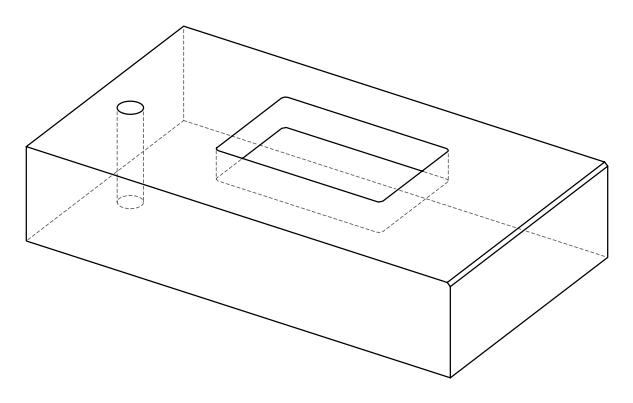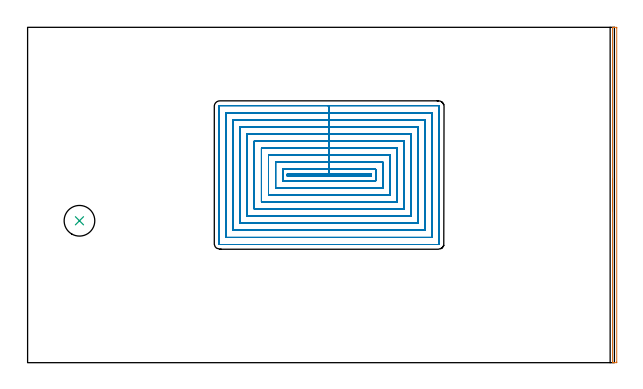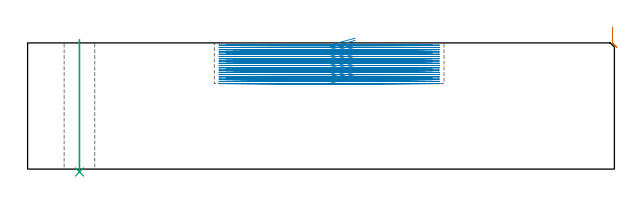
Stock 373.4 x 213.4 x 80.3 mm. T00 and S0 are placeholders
(PLAN: 3 operations, 2 tool changes, 115.3 min)
(1 AREA_MILL | FG_CHAMFER_SURFACE | UGT0205_001 | 1.86 min | 778 mm3)
(2 MILL_RECTANGULAR_POCKET | POCKET_RECTANGULAR_STRAIGHT | NXT0201_008 | Follow Part, ap 1.5, ae 75% | 113.09 min | 357211 mm3)
(3 INDEXABLE_INSERT_DRILL_THROUGH_HOLE_FROM_SOLID | STEP1HOLE | NXT0302_010 | 0.34 min | 23945 mm3)
(TOOL UGT0205_001 | Chamfer Mill 20 x 3 x 45 deg. | D20 FL50 Z2)
(TOOL NXT0201_008 | ENDMILL 6mm [2P460-0600-NA 1630] | D6 FL26 Z6)
(TOOL NXT0302_010 | Index. Insert Drill 19.5mm [880-D1950L25-05] | D19.5 PA176 FL98 Z2)
(OP 1 AREA_MILL)
G17 G21 G94 G90
T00 M6
G54
G17 G0 G90 X372.2 Y96.7 S1061 M3
G43 Z90.3 H0
G94 G1 Y96.738 Z89.428 F250.
Y96.852 Z88.563
Y97.041 Z87.712
Y97.303 Z86.88
Y97.637 Z86.074
Y98.04 Z85.3
Y98.508 Z84.564
Y99.04 Z83.872
Y99.629 Z83.229
Y100.272 Z82.639
Y100.964 Z82.108
Y101.7 Z81.64
Y102.474 Z81.237
Y103.28 Z80.903
Y104.112 Z80.641
Y104.963 Z80.452
Y105.828 Z80.338
Y106.7 Z80.3
Y213.252
X372.203 Y213.392 Z80.288
X372.208 Y213.394 Z80.283
X372.51 Y213.4 Z79.989
X372.963 Z79.536
X373.55 Z78.945
X374.726 Z77.771
X374.891 Y213.398 Z77.605
X374.897 Y213.252 Z77.603
X374.9 Y213.016 Z77.6
Y0.358
X374.897 Y0.148 Z77.603
X374.891 Y0.002 Z77.605
X374.726 Y0. Z77.771
X373.55 Z78.945
X372.963 Z79.536
X372.511 Z79.988
X372.209 Z80.282
X372.202 Y0.007 Z80.288
X372.2 Y0.148 Z80.3
Y106.7
Y107.572 Z80.338
Y108.436 Z80.452
Y109.288 Z80.641
Y110.12 Z80.903
Y110.926 Z81.237
Y111.7 Z81.64
Y112.436 Z82.108
Y113.128 Z82.639
Y113.771 Z83.229
Y114.36 Z83.872
Y114.891 Z84.564
Y115.36 Z85.3
Y115.763 Z86.074
Y116.097 Z86.88
Y116.359 Z87.712
Y116.548 Z88.563
Y116.662 Z89.428
Y116.7 Z90.3
M5
M2
(OP 2 MILL_RECTANGULAR_POCKET)
G17 G21 G94 G90
T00 M6
G54
G17 G0 G90 X208.466 Y120.1 S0 M3
G43 Z90.3 H1
Z83.3
G94 G1 X191.9 Z78.861 F250.
X165.3 F500.
Y118.7
X218.5
Y120.1
X191.9
Y123.1
X162.3
Y115.7
X221.5
Y123.1
X191.9
Y127.6
X157.8
Y111.2
X226.
Y127.6
X191.9
Y132.1
X153.3
Y106.7
X230.5
Y132.1
X191.9
Y136.6
X148.8
Y102.2
X235.
Y136.6
X191.9
Y141.1
X144.3
Y97.7
X239.5
Y141.1
X191.9
Y145.6
X139.8
Y93.2
X244.
Y145.6
X191.9
Y150.1
X135.3
Y88.7
X248.5
Y150.1
X191.9
Y154.6
X130.8
Y84.2
X253.
Y154.6
X191.9
Y159.1
X126.3
Y79.7
X257.5
Y159.1
X191.9
Y163.6
X122.3
G3 X121.8 Y163.1 R0.5
G1 Y75.7
G3 X122.3 Y75.2 R0.5
G1 X261.5
G3 X262. Y75.7 R0.5
G1 Y163.1
G3 X261.5 Y163.6 R0.5
G1 X191.9
X190.9
G0 X208.466 Y120.1 Z81.861
G1 X191.9 Z77.422 F250.
X165.3 F500.
Y118.7
X218.5
Y120.1
X191.9
Y123.1
X162.3
Y115.7
X221.5
Y123.1
X191.9
Y127.6
X157.8
Y111.2
X226.
Y127.6
X191.9
Y132.1
X153.3
Y106.7
X230.5
Y132.1
X191.9
Y136.6
X148.8
Y102.2
X235.
Y136.6
X191.9
Y141.1
X144.3
Y97.7
X239.5
Y141.1
X191.9
Y145.6
X139.8
Y93.2
X244.
Y145.6
X191.9
Y150.1
X135.3
Y88.7
X248.5
Y150.1
X191.9
Y154.6
X130.8
Y84.2
X253.
Y154.6
X191.9
Y159.1
X126.3
Y79.7
X257.5
Y159.1
X191.9
Y163.6
X122.3
G3 X121.8 Y163.1 R0.5
G1 Y75.7
G3 X122.3 Y75.2 R0.5
G1 X261.5
G3 X262. Y75.7 R0.5
G1 Y163.1
G3 X261.5 Y163.6 R0.5
G1 X191.9
X190.9
G0 X208.466 Y120.1 Z80.422
G1 X191.9 Z75.983 F250.
X165.3 F500.
Y118.7
X218.5
Y120.1
X191.9
Y123.1
X162.3
Y115.7
X221.5
Y123.1
X191.9
Y127.6
X157.8
Y111.2
X226.
Y127.6
X191.9
Y132.1
X153.3
Y106.7
X230.5
Y132.1
X191.9
Y136.6
X148.8
Y102.2
X235.
Y136.6
X191.9
Y141.1
X144.3
Y97.7
X239.5
Y141.1
X191.9
Y145.6
X139.8
Y93.2
X244.
Y145.6
X191.9
Y150.1
X135.3
Y88.7
X248.5
Y150.1
X191.9
Y154.6
X130.8
Y84.2
X253.
Y154.6
X191.9
Y159.1
X126.3
Y79.7
X257.5
Y159.1
X191.9
Y163.6
X122.3
G3 X121.8 Y163.1 R0.5
G1 Y75.7
G3 X122.3 Y75.2 R0.5
G1 X261.5
G3 X262. Y75.7 R0.5
G1 Y163.1
G3 X261.5 Y163.6 R0.5
G1 X191.9
X190.9
G0 X208.466 Y120.1 Z78.983
G1 X191.9 Z74.544 F250.
X165.3 F500.
Y118.7
X218.5
Y120.1
X191.9
Y123.1
X162.3
Y115.7
X221.5
Y123.1
X191.9
Y127.6
X157.8
Y111.2
X226.
Y127.6
X191.9
Y132.1
X153.3
Y106.7
X230.5
Y132.1
X191.9
Y136.6
X148.8
Y102.2
X235.
Y136.6
X191.9
Y141.1
X144.3
Y97.7
X239.5
Y141.1
X191.9
Y145.6
X139.8
Y93.2
X244.
Y145.6
X191.9
Y150.1
X135.3
Y88.7
X248.5
Y150.1
X191.9
Y154.6
X130.8
Y84.2
X253.
Y154.6
X191.9
Y159.1
X126.3
Y79.7
X257.5
Y159.1
X191.9
Y163.6
X122.3
G3 X121.8 Y163.1 R0.5
G1 Y75.7
G3 X122.3 Y75.2 R0.5
G1 X261.5
G3 X262. Y75.7 R0.5
G1 Y163.1
G3 X261.5 Y163.6 R0.5
G1 X191.9
X190.9
G0 X208.466 Y120.1 Z77.544
G1 X191.9 Z73.105 F250.
X165.3 F500.
Y118.7
X218.5
Y120.1
X191.9
Y123.1
X162.3
Y115.7
X221.5
Y123.1
X191.9
Y127.6
X157.8
Y111.2
X226.
Y127.6
X191.9
Y132.1
X153.3
Y106.7
X230.5
Y132.1
X191.9
Y136.6
X148.8
Y102.2
X235.
Y136.6
X191.9
Y141.1
X144.3
Y97.7
X239.5
Y141.1
X191.9
Y145.6
X139.8
Y93.2
X244.
Y145.6
X191.9
Y150.1
X135.3
Y88.7
X248.5
Y150.1
X191.9
Y154.6
X130.8
Y84.2
X253.
Y154.6
X191.9
Y159.1
X126.3
Y79.7
X257.5
Y159.1
X191.9
Y163.6
X122.3
G3 X121.8 Y163.1 R0.5
G1 Y75.7
G3 X122.3 Y75.2 R0.5
G1 X261.5
G3 X262. Y75.7 R0.5
G1 Y163.1
G3 X261.5 Y163.6 R0.5
G1 X191.9
X190.9
G0 X208.466 Y120.1 Z76.105
G1 X191.9 Z71.667 F250.
X165.3 F500.
Y118.7
X218.5
Y120.1
X191.9
Y123.1
X162.3
Y115.7
X221.5
Y123.1
X191.9
Y127.6
X157.8
Y111.2
X226.
Y127.6
X191.9
Y132.1
X153.3
Y106.7
X230.5
Y132.1
X191.9
Y136.6
X148.8
Y102.2
X235.
Y136.6
X191.9
Y141.1
X144.3
Y97.7
X239.5
Y141.1
X191.9
Y145.6
X139.8
Y93.2
X244.
Y145.6
X191.9
Y150.1
X135.3
Y88.7
X248.5
Y150.1
X191.9
Y154.6
X130.8
Y84.2
X253.
Y154.6
X191.9
Y159.1
X126.3
Y79.7
X257.5
Y159.1
X191.9
Y163.6
X122.3
G3 X121.8 Y163.1 R0.5
G1 Y75.7
G3 X122.3 Y75.2 R0.5
G1 X261.5
G3 X262. Y75.7 R0.5
G1 Y163.1
G3 X261.5 Y163.6 R0.5
G1 X191.9
X190.9
G0 X208.466 Y120.1 Z74.667
G1 X191.9 Z70.228 F250.
X165.3 F500.
Y118.7
X218.5
Y120.1
X191.9
Y123.1
X162.3
Y115.7
X221.5
Y123.1
X191.9
Y127.6
X157.8
Y111.2
X226.
Y127.6
X191.9
Y132.1
X153.3
Y106.7
X230.5
Y132.1
X191.9
Y136.6
X148.8
Y102.2
X235.
Y136.6
X191.9
Y141.1
X144.3
Y97.7
X239.5
Y141.1
X191.9
Y145.6
X139.8
Y93.2
X244.
Y145.6
X191.9
Y150.1
X135.3
Y88.7
X248.5
Y150.1
X191.9
Y154.6
X130.8
Y84.2
X253.
Y154.6
X191.9
Y159.1
X126.3
Y79.7
X257.5
Y159.1
X191.9
Y163.6
X122.3
G3 X121.8 Y163.1 R0.5
G1 Y75.7
G3 X122.3 Y75.2 R0.5
G1 X261.5
G3 X262. Y75.7 R0.5
G1 Y163.1
G3 X261.5 Y163.6 R0.5
G1 X191.9
X190.9
G0 X208.466 Y120.1 Z73.228
G1 X191.9 Z68.789 F250.
X165.3 F500.
Y118.7
X218.5
Y120.1
X191.9
Y123.1
X162.3
Y115.7
X221.5
Y123.1
X191.9
Y127.6
X157.8
Y111.2
X226.
Y127.6
X191.9
Y132.1
X153.3
Y106.7
X230.5
Y132.1
X191.9
Y136.6
X148.8
Y102.2
X235.
Y136.6
X191.9
Y141.1
X144.3
Y97.7
X239.5
Y141.1
X191.9
Y145.6
X139.8
Y93.2
X244.
Y145.6
X191.9
Y150.1
X135.3
Y88.7
X248.5
Y150.1
X191.9
Y154.6
X130.8
Y84.2
X253.
Y154.6
X191.9
Y159.1
X126.3
Y79.7
X257.5
Y159.1
X191.9
Y163.6
X122.3
G3 X121.8 Y163.1 R0.5
G1 Y75.7
G3 X122.3 Y75.2 R0.5
G1 X261.5
G3 X262. Y75.7 R0.5
G1 Y163.1
G3 X261.5 Y163.6 R0.5
G1 X191.9
X190.9
G0 X208.466 Y120.1 Z71.789
G1 X191.9 Z67.35 F250.
X165.3 F500.
Y118.7
X218.5
Y120.1
X191.9
Y123.1
X162.3
Y115.7
X221.5
Y123.1
X191.9
Y127.6
X157.8
Y111.2
X226.
Y127.6
X191.9
Y132.1
X153.3
Y106.7
X230.5
Y132.1
X191.9
Y136.6
X148.8
Y102.2
X235.
Y136.6
X191.9
Y141.1
X144.3
Y97.7
X239.5
Y141.1
X191.9
Y145.6
X139.8
Y93.2
X244.
Y145.6
X191.9
Y150.1
X135.3
Y88.7
X248.5
Y150.1
X191.9
Y154.6
X130.8
Y84.2
X253.
Y154.6
X191.9
Y159.1
X126.3
Y79.7
X257.5
Y159.1
X191.9
Y163.6
X122.3
G3 X121.8 Y163.1 R0.5
G1 Y75.7
G3 X122.3 Y75.2 R0.5
G1 X261.5
G3 X262. Y75.7 R0.5
G1 Y163.1
G3 X261.5 Y163.6 R0.5
G1 X191.9
X190.9
G0 X208.466 Y120.1 Z70.35
G1 X191.9 Z65.911 F250.
X165.3 F500.
Y118.7
X218.5
Y120.1
X191.9
Y123.1
X162.3
Y115.7
X221.5
Y123.1
X191.9
Y127.6
X157.8
Y111.2
X226.
Y127.6
X191.9
Y132.1
X153.3
Y106.7
X230.5
Y132.1
X191.9
Y136.6
X148.8
Y102.2
X235.
Y136.6
X191.9
Y141.1
X144.3
Y97.7
X239.5
Y141.1
X191.9
Y145.6
X139.8
Y93.2
X244.
Y145.6
X191.9
Y150.1
X135.3
Y88.7
X248.5
Y150.1
X191.9
Y154.6
X130.8
Y84.2
X253.
Y154.6
X191.9
Y159.1
X126.3
Y79.7
X257.5
Y159.1
X191.9
Y163.6
X122.3
G3 X121.8 Y163.1 R0.5
G1 Y75.7
G3 X122.3 Y75.2 R0.5
G1 X261.5
G3 X262. Y75.7 R0.5
G1 Y163.1
G3 X261.5 Y163.6 R0.5
G1 X191.9
X190.9
G0 X208.466 Y120.1 Z68.911
G1 X191.9 Z64.472 F250.
X165.3 F500.
Y118.7
X218.5
Y120.1
X191.9
Y123.1
X162.3
Y115.7
X221.5
Y123.1
X191.9
Y127.6
X157.8
Y111.2
X226.
Y127.6
X191.9
Y132.1
X153.3
Y106.7
X230.5
Y132.1
X191.9
Y136.6
X148.8
Y102.2
X235.
Y136.6
X191.9
Y141.1
X144.3
Y97.7
X239.5
Y141.1
X191.9
Y145.6
X139.8
Y93.2
X244.
Y145.6
X191.9
Y150.1
X135.3
Y88.7
X248.5
Y150.1
X191.9
Y154.6
X130.8
Y84.2
X253.
Y154.6
X191.9
Y159.1
X126.3
Y79.7
X257.5
Y159.1
X191.9
Y163.6
X122.3
G3 X121.8 Y163.1 R0.5
G1 Y75.7
G3 X122.3 Y75.2 R0.5
G1 X261.5
G3 X262. Y75.7 R0.5
G1 Y163.1
G3 X261.5 Y163.6 R0.5
G1 X191.9
X190.9
G0 X208.466 Y120.1 Z67.472
G1 X191.9 Z63.033 F250.
X165.3 F500.
Y118.7
X218.5
Y120.1
X191.9
Y123.1
X162.3
Y115.7
X221.5
Y123.1
X191.9
Y127.6
X157.8
Y111.2
X226.
Y127.6
X191.9
Y132.1
X153.3
Y106.7
X230.5
Y132.1
X191.9
Y136.6
X148.8
Y102.2
X235.
Y136.6
X191.9
Y141.1
X144.3
Y97.7
X239.5
Y141.1
X191.9
Y145.6
X139.8
Y93.2
X244.
Y145.6
X191.9
Y150.1
X135.3
Y88.7
X248.5
Y150.1
X191.9
Y154.6
X130.8
Y84.2
X253.
Y154.6
X191.9
Y159.1
X126.3
Y79.7
X257.5
Y159.1
X191.9
Y163.6
X122.3
G3 X121.8 Y163.1 R0.5
G1 Y75.7
G3 X122.3 Y75.2 R0.5
G1 X261.5
G3 X262. Y75.7 R0.5
G1 Y163.1
G3 X261.5 Y163.6 R0.5
G1 X191.9
X190.9
G0 X208.466 Y120.1 Z66.033
G1 X191.9 Z61.594 F250.
X165.3 F500.
Y118.7
X218.5
Y120.1
X191.9
Y123.1
X162.3
Y115.7
X221.5
Y123.1
X191.9
Y127.6
X157.8
Y111.2
X226.
Y127.6
X191.9
Y132.1
X153.3
Y106.7
X230.5
Y132.1
X191.9
Y136.6
X148.8
Y102.2
X235.
Y136.6
X191.9
Y141.1
X144.3
Y97.7
X239.5
Y141.1
X191.9
Y145.6
X139.8
Y93.2
X244.
Y145.6
X191.9
Y150.1
X135.3
Y88.7
X248.5
Y150.1
X191.9
Y154.6
X130.8
Y84.2
X253.
Y154.6
X191.9
Y159.1
X126.3
Y79.7
X257.5
Y159.1
X191.9
Y163.6
X122.3
G3 X121.8 Y163.1 R0.5
G1 Y75.7
G3 X122.3 Y75.2 R0.5
G1 X261.5
G3 X262. Y75.7 R0.5
G1 Y163.1
G3 X261.5 Y163.6 R0.5
G1 X191.9
X190.9
G0 X208.466 Y120.1 Z64.594
G1 X191.9 Z60.156 F250.
X165.3 F500.
Y118.7
X218.5
Y120.1
X191.9
Y123.1
X162.3
Y115.7
X221.5
Y123.1
X191.9
Y127.6
X157.8
Y111.2
X226.
Y127.6
X191.9
Y132.1
X153.3
Y106.7
X230.5
Y132.1
X191.9
Y136.6
X148.8
Y102.2
X235.
Y136.6
X191.9
Y141.1
X144.3
Y97.7
X239.5
Y141.1
X191.9
Y145.6
X139.8
Y93.2
X244.
Y145.6
X191.9
Y150.1
X135.3
Y88.7
X248.5
Y150.1
X191.9
Y154.6
X130.8
Y84.2
X253.
Y154.6
X191.9
Y159.1
X126.3
Y79.7
X257.5
Y159.1
X191.9
Y163.6
X122.3
G3 X121.8 Y163.1 R0.5
G1 Y75.7
G3 X122.3 Y75.2 R0.5
G1 X261.5
G3 X262. Y75.7 R0.5
G1 Y163.1
G3 X261.5 Y163.6 R0.5
G1 X191.9
X190.9
G0 X208.466 Y120.1 Z63.156
G1 X191.9 Z58.717 F250.
X165.3 F500.
Y118.7
X218.5
Y120.1
X191.9
Y123.1
X162.3
Y115.7
X221.5
Y123.1
X191.9
Y127.6
X157.8
Y111.2
X226.
Y127.6
X191.9
Y132.1
X153.3
Y106.7
X230.5
Y132.1
X191.9
Y136.6
X148.8
Y102.2
X235.
Y136.6
X191.9
Y141.1
X144.3
Y97.7
X239.5
Y141.1
X191.9
Y145.6
X139.8
Y93.2
X244.
Y145.6
X191.9
Y150.1
X135.3
Y88.7
X248.5
Y150.1
X191.9
Y154.6
X130.8
Y84.2
X253.
Y154.6
X191.9
Y159.1
X126.3
Y79.7
X257.5
Y159.1
X191.9
Y163.6
X122.3
G3 X121.8 Y163.1 R0.5
G1 Y75.7
G3 X122.3 Y75.2 R0.5
G1 X261.5
G3 X262. Y75.7 R0.5
G1 Y163.1
G3 X261.5 Y163.6 R0.5
G1 X191.9
X190.9
G0 X208.466 Y120.1 Z61.717
G1 X191.9 Z57.278 F250.
X165.3 F500.
Y118.7
X218.5
Y120.1
X191.9
Y123.1
X162.3
Y115.7
X221.5
Y123.1
X191.9
Y127.6
X157.8
Y111.2
X226.
Y127.6
X191.9
Y132.1
X153.3
Y106.7
X230.5
Y132.1
X191.9
Y136.6
X148.8
Y102.2
X235.
Y136.6
X191.9
Y141.1
X144.3
Y97.7
X239.5
Y141.1
X191.9
Y145.6
X139.8
Y93.2
X244.
Y145.6
X191.9
Y150.1
X135.3
Y88.7
X248.5
Y150.1
X191.9
Y154.6
X130.8
Y84.2
X253.
Y154.6
X191.9
Y159.1
X126.3
Y79.7
X257.5
Y159.1
X191.9
Y163.6
X122.3
G3 X121.8 Y163.1 R0.5
G1 Y75.7
G3 X122.3 Y75.2 R0.5
G1 X261.5
G3 X262. Y75.7 R0.5
G1 Y163.1
G3 X261.5 Y163.6 R0.5
G1 X191.9
X190.9
G0 X208.466 Y120.1 Z60.278
G1 X191.9 Z55.839 F250.
X165.3 F500.
Y118.7
X218.5
Y120.1
X191.9
Y123.1
X162.3
Y115.7
X221.5
Y123.1
X191.9
Y127.6
X157.8
Y111.2
X226.
Y127.6
X191.9
Y132.1
X153.3
Y106.7
X230.5
Y132.1
X191.9
Y136.6
X148.8
Y102.2
X235.
Y136.6
X191.9
Y141.1
X144.3
Y97.7
X239.5
Y141.1
X191.9
Y145.6
X139.8
Y93.2
X244.
Y145.6
X191.9
Y150.1
X135.3
Y88.7
X248.5
Y150.1
X191.9
Y154.6
X130.8
Y84.2
X253.
Y154.6
X191.9
Y159.1
X126.3
Y79.7
X257.5
Y159.1
X191.9
Y163.6
X122.3
G3 X121.8 Y163.1 R0.5
G1 Y75.7
G3 X122.3 Y75.2 R0.5
G1 X261.5
G3 X262. Y75.7 R0.5
G1 Y163.1
G3 X261.5 Y163.6 R0.5
G1 X191.9
X190.9
G0 X208.466 Y120.1 Z58.839
G1 X191.9 Z54.4 F250.
X165.3 F500.
Y118.7
X218.5
Y120.1
X191.9
Y123.1
X162.3
Y115.7
X221.5
Y123.1
X191.9
Y127.6
X157.8
Y111.2
X226.
Y127.6
X191.9
Y132.1
X153.3
Y106.7
X230.5
Y132.1
X191.9
Y136.6
X148.8
Y102.2
X235.
Y136.6
X191.9
Y141.1
X144.3
Y97.7
X239.5
Y141.1
X191.9
Y145.6
X139.8
Y93.2
X244.
Y145.6
X191.9
Y150.1
X135.3
Y88.7
X248.5
Y150.1
X191.9
Y154.6
X130.8
Y84.2
X253.
Y154.6
X191.9
Y159.1
X126.3
Y79.7
X257.5
Y159.1
X191.9
Y163.6
X122.3
G3 X121.8 Y163.1 R0.5
G1 Y75.7
G3 X122.3 Y75.2 R0.5
G1 X261.5
G3 X262. Y75.7 R0.5
G1 Y163.1
G3 X261.5 Y163.6 R0.5
G1 X191.9
X190.9
G0 Z90.3
M5
M2
(OP 3 INDEXABLE_INSERT_DRILL_THROUGH_HOLE_FROM_SOLID)
G17 G21 G94 G90
T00 M6
G54
G17 G0 G90 X33. Y90.3 S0 M3
G43 Z90.3 H1
G94 G81 G98 Z-1.84 F250. R82.3
G80
M5
M2
